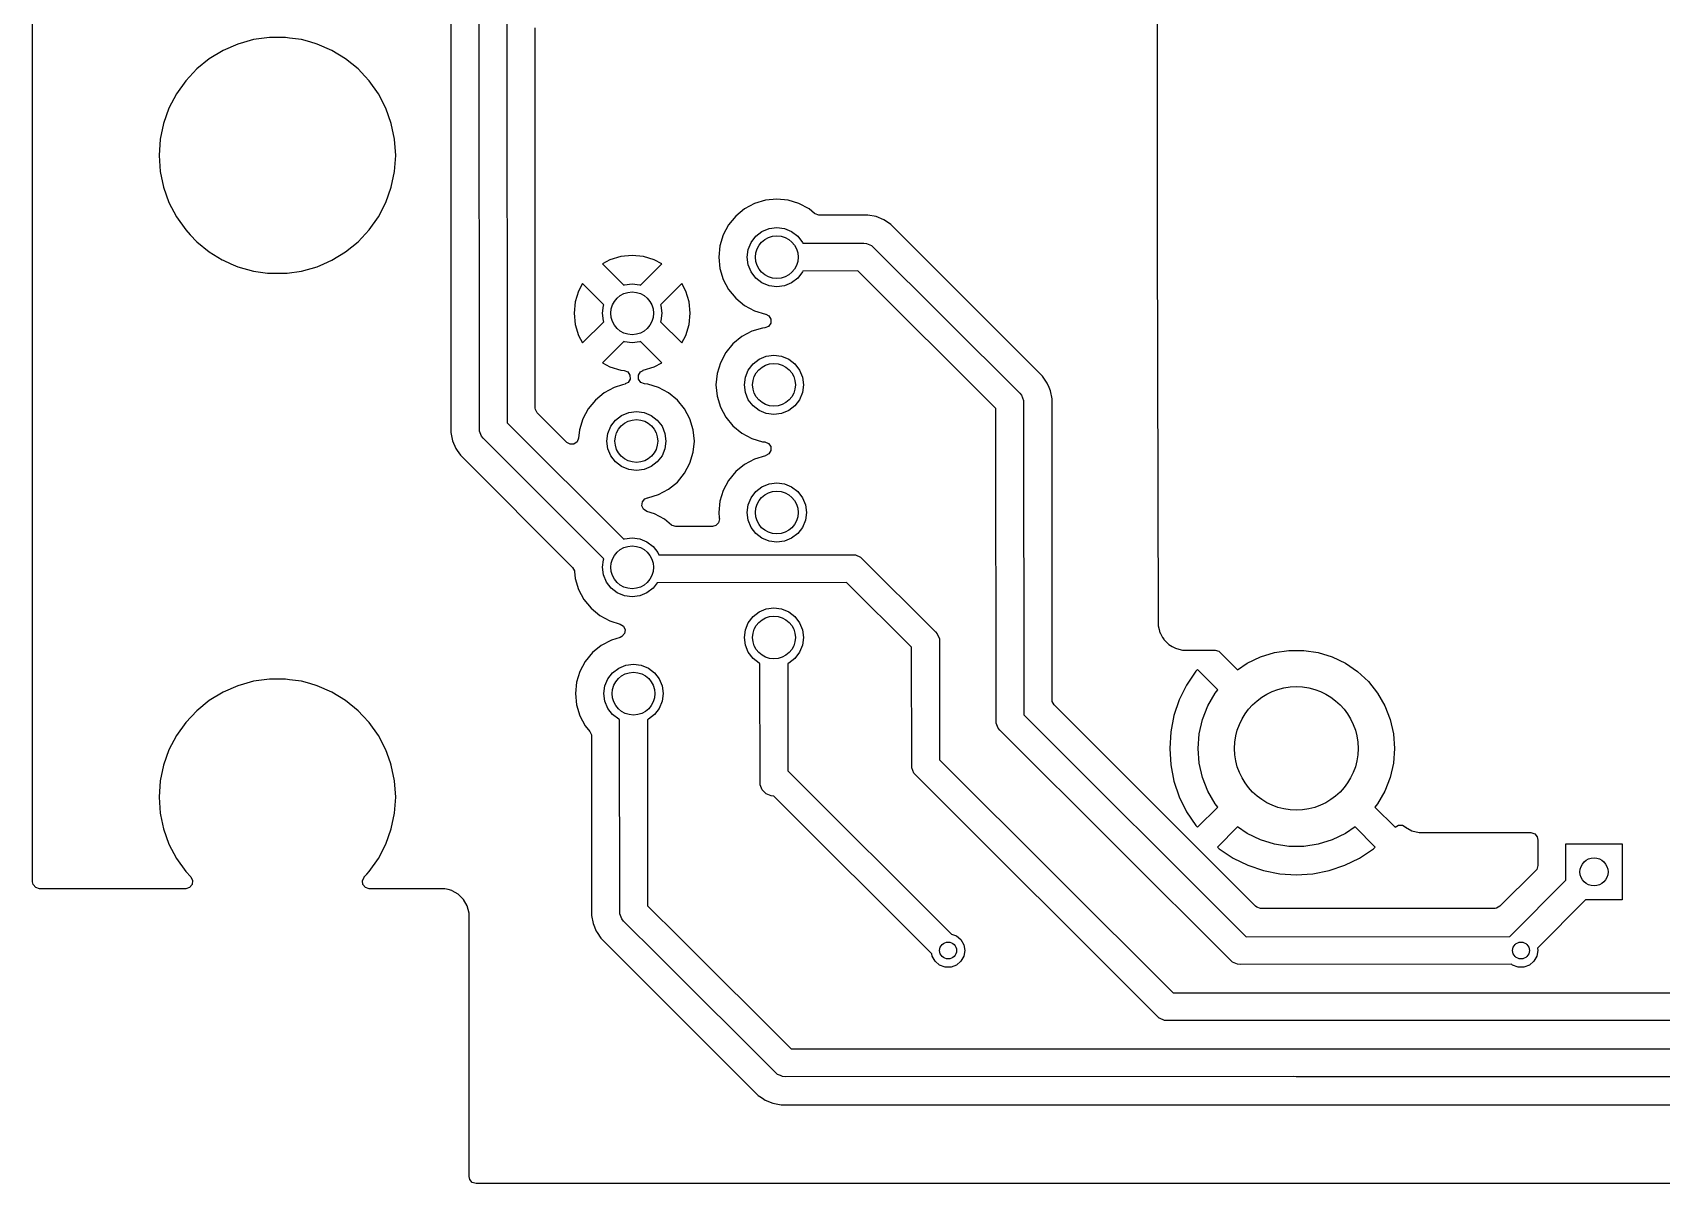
# Model space of a CAD drawing. Extents: x 68 to 141, y -145.2 to -105.
# Drawn here: x 68 to 97, y -145.25 to -124.75 of the extents above; entities that cross this region are included whole.
import ezdxf

# ---------------------------------------------------------------- set-up
doc = ezdxf.new("R2010")
doc.units = 0
doc.layers.add('BLACK', color=7, linetype='CONTINUOUS')

msp = doc.modelspace()

# ---------------------------------------------------------------- linework, layer by layer
at = {"layer": 'BLACK', "linetype": 'CONTINUOUS'}
for p, q in [((68.0005, -126.93703), (68.0005, -107.5)), ((88.021488, -121.001929), (88.021488, -128.211942)), ((75.4495, -124.226082), (75.4495, -131.873918)), ((75.954804, -131.848773), (75.95, -124.3)), ((76.445295, -124.408187), (76.449938, -131.702878)), ((76.9505, -131.43777), (76.9505, -124.66223)), ((71.654935, -124.953188), (71.391382, -125.067664)), ((71.654936, -124.953188), (71.654935, -124.953188)), ((71.654939, -124.953186), (71.654936, -124.953188)), ((71.654942, -124.953186), (71.654939, -124.953186)), ((71.758659, -124.924126), (71.654942, -124.953186)), ((71.931635, -124.87566), (71.758659, -124.924126)), ((71.931642, -124.875659), (71.931635, -124.87566)), ((72.216321, -124.83653), (71.931642, -124.875659)), ((72.216322, -124.83653), (72.216321, -124.83653)), ((72.503678, -124.83653), (72.216322, -124.83653)), ((72.503679, -124.83653), (72.503678, -124.83653)), ((72.576942, -124.8466), (72.503679, -124.83653)), ((72.788358, -124.875659), (72.576942, -124.8466)), ((72.788359, -124.875659), (72.788358, -124.875659)), ((72.788364, -124.87566), (72.788359, -124.875659)), ((72.935578, -124.916907), (72.788364, -124.87566)), ((73.065058, -124.953186), (72.935578, -124.916907)), ((73.065061, -124.953187), (73.065058, -124.953186)), ((73.065063, -124.953188), (73.065061, -124.953187)), ((73.328617, -125.067664), (73.065063, -124.953188)), ((71.145853, -125.216974), (70.92295, -125.398319)), ((71.391382, -125.067664), (71.145853, -125.216974)), ((73.574146, -125.216974), (73.328617, -125.067664)), ((73.574147, -125.216975), (73.574146, -125.216974)), ((73.797053, -125.398322), (73.574147, -125.216975)), ((70.92295, -125.398319), (70.726812, -125.608329)), ((73.914554, -125.524135), (73.797053, -125.398322)), ((73.993187, -125.608329), (73.914554, -125.524135)), ((70.561098, -125.843094), (70.428894, -126.098236)), ((70.726812, -125.608329), (70.561098, -125.843094)), ((74.158901, -125.843094), (73.993187, -125.608329)), ((74.291106, -126.098236), (74.158901, -125.843094)), ((70.428894, -126.098236), (70.332667, -126.368992)), ((74.387334, -126.368998), (74.291105, -126.098236)), ((74.291105, -126.098236), (74.291106, -126.098236)), ((70.332666, -126.368995), (70.274201, -126.650349)), ((70.332667, -126.368992), (70.332666, -126.368995)), ((74.445798, -126.650344), (74.387334, -126.368998)), ((70.274201, -126.650349), (70.254592, -126.93703)), ((74.465408, -126.93703), (74.445798, -126.650344)), ((68.0005, -131.87392), (68.0005, -126.93703)), ((70.254592, -126.93703), (70.274201, -127.22371)), ((74.445798, -127.223716), (74.465408, -126.93703)), ((70.274201, -127.22371), (70.332666, -127.505064)), ((74.387334, -127.505062), (74.445798, -127.223716)), ((70.332666, -127.505064), (70.332667, -127.505067)), ((70.332667, -127.505067), (70.428894, -127.775823)), ((74.291104, -127.775827), (74.387334, -127.505062)), ((70.428894, -127.775823), (70.428893, -127.775823)), ((70.428893, -127.775823), (70.561098, -128.030965)), ((74.158901, -128.030966), (74.291104, -127.775827)), ((80.854741, -127.795774), (80.676181, -127.891216)), ((81.048502, -127.736997), (80.854741, -127.795774)), ((81.25, -127.717152), (81.048502, -127.736997)), ((81.451497, -127.736997), (81.25, -127.717152)), ((81.645258, -127.795774), (81.451497, -127.736997)), ((81.823818, -127.891216), (81.645258, -127.795774)), ((70.561098, -128.030965), (70.726812, -128.26573)), ((73.993189, -128.265728), (74.158901, -128.030966)), ((80.391216, -128.176181), (80.295774, -128.354741)), ((80.391218, -128.176178), (80.391216, -128.176181)), ((80.519665, -128.019665), (80.391218, -128.176178)), ((80.676178, -127.891218), (80.519665, -128.019665)), ((80.676181, -127.891216), (80.676178, -127.891218)), ((81.823821, -127.891218), (81.823818, -127.891216)), ((81.921465, -127.971353), (81.823821, -127.891218)), ((81.933091, -127.979815), (81.921465, -127.971353)), ((82.00013, -127.9995), (81.933091, -127.979815)), ((82.873918, -127.9995), (82.00013, -127.9995)), ((82.87392, -127.9995), (82.873918, -127.9995)), ((83.018907, -128.02834), (82.87392, -127.9995)), ((83.018917, -128.028343), (83.018907, -128.02834)), ((83.155491, -128.084913), (83.018917, -128.028343)), ((83.204729, -128.117813), (83.155491, -128.084913)), ((83.278414, -128.167046), (83.204729, -128.117812)), ((83.204729, -128.117812), (83.204729, -128.117813)), ((83.278421, -128.167052), (83.278414, -128.167046)), ((85.242367, -130.131), (83.278421, -128.167052)), ((70.726812, -128.26573), (70.807107, -128.351704)), ((70.807107, -128.351704), (70.922947, -128.475738)), ((73.797053, -128.475738), (73.993189, -128.265728)), ((80.295774, -128.354741), (80.236997, -128.548502)), ((80.79328, -128.486313), (80.87709, -128.37709)), ((80.87709, -128.37709), (80.986313, -128.29328)), ((80.986313, -128.29328), (81.113505, -128.240595)), ((81.113505, -128.240595), (81.25, -128.222625)), ((81.25, -128.222625), (81.386495, -128.240595)), ((81.386495, -128.240595), (81.513688, -128.29328)), ((81.513688, -128.29328), (81.62291, -128.37709)), ((81.62291, -128.37709), (81.70672, -128.486313)), ((88.021488, -128.211942), (88.021312, -128.214669)), ((88.021312, -128.214669), (88.021488, -128.286616)), ((88.021488, -128.286616), (88.021488, -128.358167)), ((88.021488, -128.358167), (88.021668, -128.360882)), ((88.021668, -128.360882), (88.038506, -135.250415)), ((70.922947, -128.475738), (71.145853, -128.657085)), ((71.145853, -128.657085), (71.374674, -128.796235)), ((73.328625, -128.806391), (73.574147, -128.657085)), ((73.574147, -128.657085), (73.797053, -128.475738)), ((78.473596, -128.73749), (78.279942, -128.796235)), ((78.675, -128.717654), (78.473596, -128.73749)), ((78.876403, -128.73749), (78.675, -128.717654)), ((79.070063, -128.796237), (78.876403, -128.73749)), ((80.236997, -128.548502), (80.217152, -128.75)), ((80.217152, -128.75), (80.236997, -128.951497)), ((80.722625, -128.75), (80.740595, -128.613505)), ((80.740595, -128.886495), (80.722625, -128.75)), ((80.740595, -128.613505), (80.79328, -128.486313)), ((81.70672, -128.486313), (81.713741, -128.503263)), ((81.713741, -128.503263), (82.8, -128.5)), ((82.8, -128.5), (82.848773, -128.504804)), ((82.848773, -128.504804), (82.938893, -128.542133)), ((82.938893, -128.542133), (82.93928, -128.54252)), ((82.93928, -128.54252), (85.576777, -131.173223)), ((71.374674, -128.796235), (71.391382, -128.806395)), ((71.391382, -128.806395), (71.532511, -128.867695)), ((71.532511, -128.867695), (71.654942, -128.920874)), ((71.654942, -128.920874), (71.931642, -128.998401)), ((71.931642, -128.998401), (72.18192, -129.032801)), ((72.18192, -129.032801), (72.216321, -129.03753)), ((72.216321, -129.03753), (72.216322, -129.03753)), ((72.216322, -129.03753), (72.503679, -129.03753)), ((72.503679, -129.03753), (72.53437, -129.033311)), ((72.53437, -129.033311), (72.788358, -128.998401)), ((72.788358, -128.998401), (73.065058, -128.920874)), ((73.065058, -128.920874), (73.187491, -128.867694)), ((73.187491, -128.867694), (73.328617, -128.806395)), ((73.328617, -128.806395), (73.32862, -128.806393)), ((73.32862, -128.806393), (73.328625, -128.806391)), ((78.279942, -128.796235), (78.146248, -128.867695)), ((78.146248, -128.867695), (78.524817, -129.246264)), ((78.825182, -129.246264), (79.20375, -128.867695)), ((79.20375, -128.867694), (79.070063, -128.796237)), ((79.20375, -128.867695), (79.20375, -128.867694)), ((80.236997, -128.951497), (80.295774, -129.145258)), ((80.79328, -129.013688), (80.740595, -128.886495)), ((80.87709, -129.12291), (80.79328, -129.013688)), ((81.70672, -129.013688), (81.62291, -129.12291)), ((81.712965, -128.998608), (81.70672, -129.013688)), ((82.69229, -128.995666), (81.712965, -128.998608)), ((85.150081, -131.447126), (82.69229, -128.995666)), ((77.792695, -129.221248), (77.721235, -129.354942)), ((78.171264, -129.599817), (77.792695, -129.221248)), ((78.524817, -129.246264), (78.538505, -129.240595)), ((78.538505, -129.240595), (78.675, -129.222625)), ((78.675, -129.222625), (78.811495, -129.240595)), ((78.811495, -129.240595), (78.825182, -129.246264)), ((79.557304, -129.221247), (79.178734, -129.599816)), ((79.628762, -129.354936), (79.557304, -129.221247)), ((80.295774, -129.145258), (80.391216, -129.323818)), ((80.391216, -129.323818), (80.391218, -129.323821)), ((80.391218, -129.323821), (80.519665, -129.480334)), ((80.986312, -129.20672), (80.87709, -129.12291)), ((81.113505, -129.259405), (80.986312, -129.20672)), ((81.25, -129.277375), (81.113505, -129.259405)), ((81.386495, -129.259405), (81.25, -129.277375)), ((81.513688, -129.20672), (81.386495, -129.259405)), ((81.62291, -129.12291), (81.513688, -129.20672)), ((77.66249, -129.548596), (77.642654, -129.75)), ((77.721235, -129.354942), (77.66249, -129.548596)), ((78.147625, -129.75), (78.165595, -129.613505)), ((78.165595, -129.613505), (78.171264, -129.599817)), ((79.178734, -129.599816), (79.184405, -129.613505)), ((79.184405, -129.613505), (79.202375, -129.75)), ((79.687509, -129.548596), (79.628762, -129.354936)), ((79.707345, -129.75), (79.687509, -129.548596)), ((80.519665, -129.480334), (80.676178, -129.608781)), ((80.676178, -129.608781), (80.676181, -129.608783)), ((80.676181, -129.608783), (80.854741, -129.704225)), ((77.642654, -129.75), (77.66249, -129.951403)), ((77.792695, -130.27875), (78.171264, -129.900181)), ((78.165595, -129.886495), (78.147625, -129.75)), ((78.171264, -129.900181), (78.165595, -129.886495)), ((79.184405, -129.886495), (79.178735, -129.900182)), ((79.178735, -129.900182), (79.557304, -130.278751)), ((79.202375, -129.75), (79.184405, -129.886495)), ((79.687509, -129.951403), (79.707345, -129.75)), ((80.854741, -129.704225), (80.854743, -129.704225)), ((80.854743, -129.704225), (80.854746, -129.704227)), ((80.854746, -129.704227), (81.048501, -129.763002)), ((81.048501, -129.763002), (81.048514, -129.763003)), ((81.048514, -129.763003), (81.049288, -129.763158)), ((81.049288, -129.763158), (81.049663, -129.763354)), ((81.049663, -129.763354), (81.05433, -129.76477)), ((81.05433, -129.76477), (81.054061, -129.765654)), ((81.054061, -129.765654), (81.111201, -129.795539)), ((81.111201, -129.795539), (81.145779, -129.856253)), ((81.145779, -129.856253), (81.142043, -129.926023)), ((77.66249, -129.951403), (77.721237, -130.145063)), ((77.721237, -130.145063), (77.792694, -130.27875)), ((79.557304, -130.278751), (79.628763, -130.145061)), ((79.628763, -130.145061), (79.687509, -129.951403)), ((80.626178, -130.166218), (80.469665, -130.294665)), ((80.626181, -130.166216), (80.626178, -130.166218)), ((80.804741, -130.070774), (80.626181, -130.166216)), ((80.998502, -130.011997), (80.804741, -130.070774)), ((81.03726, -130.00818), (80.998502, -130.011997)), ((81.101181, -129.982697), (81.03726, -130.00818)), ((81.142043, -129.926023), (81.101181, -129.982697)), ((85.878416, -130.767049), (85.242367, -130.131)), ((77.792694, -130.27875), (77.792695, -130.27875)), ((78.524817, -130.253735), (78.146247, -130.632304)), ((78.538505, -130.259405), (78.524817, -130.253735)), ((78.675, -130.277375), (78.538505, -130.259405)), ((78.811495, -130.259405), (78.675, -130.277375)), ((78.825183, -130.253735), (78.811495, -130.259405)), ((79.203751, -130.632303), (78.825183, -130.253735)), ((80.341216, -130.451181), (80.245774, -130.629741)), ((80.341218, -130.451178), (80.341216, -130.451181)), ((80.469665, -130.294665), (80.341218, -130.451178)), ((81.063505, -130.515595), (81.2, -130.497625)), ((81.2, -130.497625), (81.336495, -130.515595)), ((78.146247, -130.632304), (78.279936, -130.703762)), ((78.279936, -130.703762), (78.473597, -130.762509)), ((78.473597, -130.762509), (78.530665, -130.76813)), ((78.530665, -130.76813), (78.595452, -130.79429)), ((78.821152, -130.792963), (78.871421, -130.767082)), ((78.870571, -130.764279), (79.070061, -130.703763)), ((78.871421, -130.767082), (78.870571, -130.764279)), ((79.070061, -130.703763), (79.203751, -130.632303)), ((80.245774, -130.629741), (80.186997, -130.823502)), ((80.690595, -130.888505), (80.74328, -130.761313)), ((80.74328, -130.761313), (80.82709, -130.65209)), ((80.82709, -130.65209), (80.936313, -130.56828)), ((80.936313, -130.56828), (81.063505, -130.515595)), ((81.336495, -130.515595), (81.463688, -130.56828)), ((81.463688, -130.56828), (81.57291, -130.65209)), ((81.57291, -130.65209), (81.65672, -130.761313)), ((81.65672, -130.761313), (81.709405, -130.888505)), ((85.934868, -130.823501), (85.878416, -130.767049)), ((78.354741, -131.070774), (78.176181, -131.166216)), ((78.505639, -131.025), (78.354741, -131.070774)), ((78.548501, -131.011998), (78.505639, -131.025)), ((78.55433, -131.01023), (78.548501, -131.011997)), ((78.548501, -131.011997), (78.548501, -131.011998)), ((78.603815, -130.981529), (78.553554, -131.007672)), ((78.553554, -131.007672), (78.55433, -131.01023)), ((78.595452, -130.79429), (78.635812, -130.851324)), ((78.638929, -130.921124), (78.603815, -130.981529)), ((78.635812, -130.851324), (78.638929, -130.921124)), ((78.786037, -130.853368), (78.821152, -130.792963)), ((78.789154, -130.923168), (78.786037, -130.853368)), ((78.829512, -130.980203), (78.789154, -130.923168)), ((78.894299, -131.006364), (78.829512, -130.980203)), ((78.951497, -131.011997), (78.894299, -131.006364)), ((79.145258, -131.070774), (78.951497, -131.011997)), ((79.323818, -131.166216), (79.145258, -131.070774)), ((80.186997, -130.823502), (80.167152, -131.025)), ((80.167152, -131.025), (80.186997, -131.226497)), ((80.672625, -131.025), (80.690595, -130.888505)), ((80.690595, -131.161495), (80.672625, -131.025)), ((81.709405, -130.888505), (81.727375, -131.025)), ((81.727375, -131.025), (81.709405, -131.161495)), ((85.982952, -130.871585), (85.934868, -130.823501)), ((86.06508, -130.994498), (85.982952, -130.871585)), ((86.065087, -130.994511), (86.06508, -130.994498)), ((86.096675, -131.070773), (86.065087, -130.994511)), ((86.121658, -131.131087), (86.096675, -131.070773)), ((78.019665, -131.294665), (77.891218, -131.451178)), ((78.176178, -131.166218), (78.019665, -131.294665)), ((78.176181, -131.166216), (78.176178, -131.166218)), ((79.323821, -131.166218), (79.323818, -131.166216)), ((79.480334, -131.294665), (79.323821, -131.166218)), ((79.608781, -131.451178), (79.480334, -131.294665)), ((80.186997, -131.226497), (80.245774, -131.420258)), ((80.74328, -131.288688), (80.690595, -131.161495)), ((80.82709, -131.39791), (80.74328, -131.288688)), ((81.65672, -131.288688), (81.57291, -131.39791)), ((81.709405, -131.161495), (81.65672, -131.288688)), ((85.576777, -131.173223), (85.607862, -131.211102)), ((85.607862, -131.211102), (85.607867, -131.211107)), ((85.607867, -131.211107), (85.645196, -131.301227)), ((85.645196, -131.301227), (85.649918, -136.902976)), ((86.121658, -131.131091), (86.121658, -131.131087)), ((86.121659, -131.131092), (86.121658, -131.131091)), ((86.1505, -131.276079), (86.121659, -131.131092)), ((86.1505, -136.63777), (86.1505, -131.276079)), ((76.953334, -131.464128), (76.9505, -131.43777)), ((76.986819, -131.525451), (76.953334, -131.464128)), ((77.511073, -132.049705), (76.986819, -131.525451)), ((77.795774, -131.629741), (77.736997, -131.823502)), ((77.891216, -131.451181), (77.795774, -131.629741)), ((77.891218, -131.451178), (77.891216, -131.451181)), ((78.29328, -131.761313), (78.37709, -131.65209)), ((78.37709, -131.65209), (78.486313, -131.56828)), ((78.486313, -131.56828), (78.613505, -131.515595)), ((78.613505, -131.515595), (78.75, -131.497625)), ((78.75, -131.497625), (78.886495, -131.515595)), ((78.886495, -131.515595), (79.013688, -131.56828)), ((79.013688, -131.56828), (79.12291, -131.65209)), ((79.12291, -131.65209), (79.20672, -131.761313)), ((79.608783, -131.451181), (79.608781, -131.451178)), ((79.704225, -131.629741), (79.608783, -131.451181)), ((79.704225, -131.629743), (79.704225, -131.629741)), ((79.704227, -131.629746), (79.704225, -131.629743)), ((79.763002, -131.823501), (79.704227, -131.629746)), ((80.245774, -131.420258), (80.341216, -131.598818)), ((80.341216, -131.598818), (80.341218, -131.598821)), ((80.341218, -131.598821), (80.469665, -131.755334)), ((80.936312, -131.48172), (80.82709, -131.39791)), ((81.063505, -131.534405), (80.936312, -131.48172)), ((81.2, -131.552375), (81.063505, -131.534405)), ((81.336495, -131.534405), (81.2, -131.552375)), ((81.463688, -131.48172), (81.336495, -131.534405)), ((81.57291, -131.39791), (81.463688, -131.48172)), ((85.154804, -137.048773), (85.150081, -131.447126)), ((68.0005, -139.8755), (68.0005, -131.87392)), ((75.4495, -131.87392), (75.449499, -131.87392)), ((75.449499, -131.87392), (75.47834, -132.018907)), ((75.4495, -131.873918), (75.4495, -131.87392)), ((75.992133, -131.938893), (75.954804, -131.848773)), ((75.992137, -131.938897), (75.992133, -131.938893)), ((76.023223, -131.976777), (75.992137, -131.938897)), ((76.449938, -131.702878), (78.524191, -133.771523)), ((77.736997, -131.823502), (77.722157, -131.974178)), ((78.222625, -132.025), (78.240595, -131.888505)), ((78.240595, -131.888505), (78.29328, -131.761313)), ((79.20672, -131.761313), (79.259405, -131.888505)), ((79.259405, -131.888505), (79.277375, -132.025)), ((79.782848, -132.025), (79.763002, -131.823501)), ((80.469665, -131.755334), (80.626178, -131.883781)), ((80.626178, -131.883781), (80.626181, -131.883783)), ((80.626181, -131.883783), (80.804741, -131.979225)), ((75.47834, -132.018907), (75.478343, -132.018917)), ((75.478343, -132.018917), (75.534914, -132.155492)), ((75.534914, -132.155492), (75.534915, -132.155494)), ((75.534915, -132.155494), (75.534916, -132.155495)), ((75.534916, -132.155495), (75.54895, -132.176499)), ((75.54895, -132.176499), (75.560585, -132.193911)), ((75.560585, -132.193911), (75.560586, -132.193914)), ((75.560586, -132.193914), (75.617046, -132.278414)), ((78.172966, -134.120708), (76.023223, -131.976777)), ((77.569161, -132.082441), (77.511073, -132.049705)), ((77.638961, -132.079324), (77.569161, -132.082441)), ((77.695996, -132.038966), (77.638961, -132.079324)), ((77.722157, -131.974178), (77.695996, -132.038966)), ((78.240595, -132.161495), (78.222625, -132.025)), ((78.29328, -132.288688), (78.240595, -132.161495)), ((79.259405, -132.161495), (79.20672, -132.288688)), ((79.277375, -132.025), (79.259405, -132.161495)), ((79.704227, -132.420254), (79.763002, -132.226499)), ((79.763002, -132.226499), (79.782848, -132.025)), ((80.804741, -131.979225), (80.804743, -131.979225)), ((80.804743, -131.979225), (80.804746, -131.979227)), ((80.804746, -131.979227), (80.998501, -132.038002)), ((80.998501, -132.038002), (81.037257, -132.041819)), ((81.037257, -132.041819), (81.102045, -132.067979)), ((81.102045, -132.067979), (81.142404, -132.125013)), ((81.145521, -132.194813), (81.110407, -132.255218)), ((81.142404, -132.125013), (81.145521, -132.194813)), ((75.617046, -132.278414), (75.617052, -132.278421)), ((75.617052, -132.278421), (77.613893, -134.275261)), ((78.37709, -132.39791), (78.29328, -132.288688)), ((78.486312, -132.48172), (78.37709, -132.39791)), ((78.613505, -132.534405), (78.486312, -132.48172)), ((79.013688, -132.48172), (78.886495, -132.534405)), ((79.12291, -132.39791), (79.013688, -132.48172)), ((79.20672, -132.288688), (79.12291, -132.39791)), ((79.608782, -132.59882), (79.704227, -132.420254)), ((80.676178, -132.441218), (80.519665, -132.569665)), ((80.676181, -132.441216), (80.676178, -132.441218)), ((80.854741, -132.345774), (80.676181, -132.441216)), ((81.048512, -132.286994), (80.854741, -132.345774)), ((81.049305, -132.286837), (81.048512, -132.286994)), ((81.049691, -132.286637), (81.049305, -132.286837)), ((81.05433, -132.28523), (81.049691, -132.286637)), ((81.110407, -132.255218), (81.054069, -132.284371)), ((81.054069, -132.284371), (81.05433, -132.28523)), ((78.75, -132.552375), (78.613505, -132.534405)), ((78.886495, -132.534405), (78.75, -132.552375)), ((79.32382, -132.883782), (79.480334, -132.755334)), ((79.480334, -132.755334), (79.608782, -132.59882)), ((80.391216, -132.726181), (80.295774, -132.904741)), ((80.391218, -132.726178), (80.391216, -132.726181)), ((80.519665, -132.569665), (80.391218, -132.726178)), ((80.986313, -132.84328), (81.113505, -132.790595)), ((81.113505, -132.790595), (81.25, -132.772625)), ((81.25, -132.772625), (81.386495, -132.790595)), ((81.386495, -132.790595), (81.513688, -132.84328)), ((78.85761, -133.108246), (78.903835, -133.055853)), ((78.903835, -133.055853), (78.945751, -133.039145)), ((78.945751, -133.039145), (78.951489, -133.038002)), ((78.951489, -133.038002), (78.951499, -133.038002)), ((78.951499, -133.038002), (79.145254, -132.979227)), ((79.145254, -132.979227), (79.32382, -132.883782)), ((80.236997, -133.098502), (80.217568, -133.295773)), ((80.295774, -132.904741), (80.236997, -133.098502)), ((80.740595, -133.163505), (80.79328, -133.036313)), ((80.79328, -133.036313), (80.87709, -132.92709)), ((80.87709, -132.92709), (80.986313, -132.84328)), ((81.513688, -132.84328), (81.62291, -132.92709)), ((81.62291, -132.92709), (81.70672, -133.036313)), ((81.70672, -133.036313), (81.759405, -133.163505)), ((78.847049, -133.177313), (78.85761, -133.108246)), ((78.875506, -133.241126), (78.847049, -133.177313)), ((78.933944, -133.279423), (78.875506, -133.241126)), ((79.070255, -133.320773), (78.933944, -133.279423)), ((79.248818, -133.416216), (79.070255, -133.320773)), ((80.217568, -133.295773), (80.217152, -133.3)), ((80.217152, -133.3), (80.226136, -133.391218)), ((80.226136, -133.391218), (80.228316, -133.413346)), ((80.722625, -133.3), (80.740595, -133.163505)), ((80.740595, -133.436495), (80.722625, -133.3)), ((81.759405, -133.163505), (81.777375, -133.3)), ((81.777375, -133.3), (81.759405, -133.436495)), ((79.248821, -133.416218), (79.248818, -133.416216)), ((79.376927, -133.521353), (79.248821, -133.416218)), ((79.388553, -133.529815), (79.376927, -133.521353)), ((79.455592, -133.5495), (79.388553, -133.529815)), ((80.104913, -133.5495), (79.455592, -133.5495)), ((80.167233, -133.532702), (80.104913, -133.5495)), ((80.215297, -133.481992), (80.167233, -133.532702)), ((80.228316, -133.413346), (80.215297, -133.481992)), ((80.79328, -133.563688), (80.740595, -133.436495)), ((80.87709, -133.67291), (80.79328, -133.563688)), ((80.986312, -133.75672), (80.87709, -133.67291)), ((81.62291, -133.67291), (81.513688, -133.75672)), ((81.70672, -133.563688), (81.62291, -133.67291)), ((81.759405, -133.436495), (81.70672, -133.563688)), ((78.524191, -133.771523), (78.538505, -133.765595)), ((78.538505, -133.765595), (78.675, -133.747625)), ((78.675, -133.747625), (78.811495, -133.765595)), ((78.811495, -133.765595), (78.938688, -133.81828)), ((78.938688, -133.81828), (79.04791, -133.90209)), ((79.04791, -133.90209), (79.13172, -134.011313)), ((81.113505, -133.809405), (80.986312, -133.75672)), ((81.25, -133.827375), (81.113505, -133.809405)), ((81.386495, -133.809405), (81.25, -133.827375)), ((81.513688, -133.75672), (81.386495, -133.809405)), ((78.147625, -134.275), (78.165595, -134.138505)), ((78.165595, -134.138505), (78.172966, -134.120708)), ((79.13172, -134.011313), (79.149483, -134.054197)), ((79.149483, -134.054197), (82.6, -134.05)), ((82.6, -134.05), (82.648773, -134.054804)), ((82.648773, -134.054804), (82.738893, -134.092133)), ((82.738893, -134.092133), (82.739088, -134.092328)), ((82.739088, -134.092328), (84.076777, -135.423224)), ((77.613893, -134.275261), (77.647378, -134.336584)), ((77.647378, -134.336584), (77.649615, -134.350787)), ((77.649615, -134.350787), (77.661997, -134.476497)), ((77.661997, -134.476497), (77.720774, -134.670258)), ((78.165595, -134.411495), (78.147625, -134.275)), ((78.21828, -134.538688), (78.165595, -134.411495)), ((78.30209, -134.64791), (78.21828, -134.538688)), ((79.123435, -134.549484), (79.04791, -134.64791)), ((82.492182, -134.545386), (79.123435, -134.549484)), ((83.650208, -135.697531), (82.492182, -134.545386)), ((77.720774, -134.670258), (77.816216, -134.848818)), ((78.411312, -134.73172), (78.30209, -134.64791)), ((78.538505, -134.784405), (78.411312, -134.73172)), ((78.675, -134.802375), (78.538505, -134.784405)), ((78.811495, -134.784405), (78.675, -134.802375)), ((78.938688, -134.73172), (78.811495, -134.784405)), ((79.04791, -134.64791), (78.938688, -134.73172)), ((77.816216, -134.848818), (77.816218, -134.848821)), ((77.816218, -134.848821), (77.944665, -135.005334)), ((77.944665, -135.005334), (78.101178, -135.133781)), ((78.101178, -135.133781), (78.101181, -135.133783)), ((78.101181, -135.133783), (78.279741, -135.229225)), ((80.82709, -135.15209), (80.936313, -135.06828)), ((80.936313, -135.06828), (81.063505, -135.015595)), ((81.063505, -135.015595), (81.2, -134.997625)), ((81.2, -134.997625), (81.336495, -135.015595)), ((81.336495, -135.015595), (81.463688, -135.06828)), ((81.463688, -135.06828), (81.57291, -135.15209)), ((78.279741, -135.229225), (78.279743, -135.229225)), ((78.279743, -135.229225), (78.279746, -135.229227)), ((78.279746, -135.229227), (78.464038, -135.285131)), ((78.464038, -135.285131), (78.522475, -135.323428)), ((78.522475, -135.323428), (78.550931, -135.38724)), ((78.550931, -135.38724), (78.540371, -135.456307)), ((80.672625, -135.525), (80.690595, -135.388505)), ((80.690595, -135.388505), (80.74328, -135.261313)), ((80.74328, -135.261313), (80.82709, -135.15209)), ((81.57291, -135.15209), (81.65672, -135.261313)), ((81.65672, -135.261313), (81.709405, -135.388505)), ((81.709405, -135.388505), (81.727375, -135.525)), ((84.076777, -135.423224), (84.107868, -135.461108)), ((88.038506, -135.250415), (88.038506, -135.315908)), ((88.038506, -135.315908), (88.038544, -135.316191)), ((88.038544, -135.316191), (88.038592, -135.316552)), ((88.038592, -135.316552), (88.038663, -135.317095)), ((88.038663, -135.317095), (88.055638, -135.379832)), ((88.055638, -135.379832), (88.055717, -135.380125)), ((88.055717, -135.380125), (88.072617, -135.443199)), ((78.126178, -135.666218), (77.969665, -135.794665)), ((78.126181, -135.666216), (78.126178, -135.666218)), ((78.304744, -135.570773), (78.126181, -135.666216)), ((78.464037, -135.522451), (78.304744, -135.570773)), ((78.494147, -135.508701), (78.464037, -135.522451)), ((78.540371, -135.456307), (78.494147, -135.508701)), ((80.690595, -135.661495), (80.672625, -135.525)), ((80.74328, -135.788688), (80.690595, -135.661495)), ((81.709405, -135.661495), (81.65672, -135.788688)), ((81.727375, -135.525), (81.709405, -135.661495)), ((83.654804, -137.848773), (83.650208, -135.697531)), ((84.107868, -135.461108), (84.145197, -135.551228)), ((84.145197, -135.551228), (84.145197, -135.551695)), ((84.145197, -135.551695), (84.149792, -137.702859)), ((88.072617, -135.443199), (88.072787, -135.443606)), ((88.072787, -135.443606), (88.072897, -135.443872)), ((88.072897, -135.443872), (88.073079, -135.444313)), ((88.073079, -135.444313), (88.105928, -135.500888)), ((88.105928, -135.500888), (88.106004, -135.501019)), ((88.106004, -135.501019), (88.118378, -135.522451)), ((88.118378, -135.522451), (88.138515, -135.557329)), ((88.138515, -135.557329), (88.138908, -135.557839)), ((88.138908, -135.557839), (88.139093, -135.558079)), ((88.139093, -135.558079), (88.139251, -135.558285)), ((88.139251, -135.558285), (88.185556, -135.604364)), ((88.185556, -135.604364), (88.231698, -135.650506)), ((88.231698, -135.650506), (88.232024, -135.650755)), ((88.232024, -135.650755), (88.232255, -135.650932)), ((88.232255, -135.650932), (88.232657, -135.65124)), ((88.232657, -135.65124), (88.232668, -135.651246)), ((88.232668, -135.651246), (88.232672, -135.65125)), ((88.232672, -135.65125), (88.289095, -135.683642)), ((88.289095, -135.683642), (88.289311, -135.683868)), ((88.289311, -135.683868), (88.289356, -135.683792)), ((88.289356, -135.683792), (88.345834, -135.7164)), ((88.345834, -135.7164), (88.3464, -135.716633)), ((88.3464, -135.716633), (88.346597, -135.716714)), ((88.346597, -135.716714), (88.346951, -135.71686)), ((88.346951, -135.71686), (88.346958, -135.716861)), ((88.346958, -135.716861), (88.34696, -135.716863)), ((88.34696, -135.716863), (88.410236, -135.733652)), ((77.841216, -135.951181), (77.745774, -136.129741)), ((77.841218, -135.951178), (77.841216, -135.951181)), ((77.969665, -135.794665), (77.841218, -135.951178)), ((78.563505, -136.015595), (78.7, -135.997625)), ((78.7, -135.997625), (78.836495, -136.015595)), ((80.82709, -135.89791), (80.74328, -135.788688)), ((80.936312, -135.98172), (80.82709, -135.89791)), ((80.950847, -135.98774), (80.936312, -135.98172)), ((80.954804, -138.148772), (80.950847, -135.98774)), ((81.463688, -135.98172), (81.446134, -135.98899)), ((81.446134, -135.98899), (81.449639, -137.902856)), ((81.57291, -135.89791), (81.463688, -135.98172)), ((81.65672, -135.788688), (81.57291, -135.89791)), ((88.410236, -135.733652), (88.473114, -135.7505)), ((88.473114, -135.7505), (88.473117, -135.7505)), ((88.473117, -135.7505), (88.473128, -135.750503)), ((88.473128, -135.750503), (88.473739, -135.750582)), ((88.473739, -135.750582), (88.474069, -135.750625)), ((88.474069, -135.750625), (88.474328, -135.750659)), ((88.474328, -135.750659), (88.474333, -135.750658)), ((88.474333, -135.750658), (88.474337, -135.75066)), ((88.474337, -135.75066), (88.539664, -135.7505)), ((88.539664, -135.7505), (88.539821, -135.7505)), ((88.539821, -135.7505), (89.052692, -135.7505)), ((89.052692, -135.7505), (89.119731, -135.770185)), ((89.119731, -135.770185), (89.140373, -135.786819)), ((89.140373, -135.786819), (89.454353, -136.1008)), ((89.454353, -136.1008), (89.625, -135.984456)), ((89.625, -135.984456), (89.860653, -135.870971)), ((89.860653, -135.870971), (90.110588, -135.793876)), ((90.110588, -135.793876), (90.369222, -135.754893)), ((90.369222, -135.754893), (90.630778, -135.754893)), ((90.630778, -135.754893), (90.889412, -135.793876)), ((90.889412, -135.793876), (91.139347, -135.870971)), ((91.139347, -135.870971), (91.375, -135.984456)), ((91.375, -135.984456), (91.591107, -136.131795)), ((72.216321, -136.26653), (71.931642, -136.305659)), ((72.216322, -136.26653), (72.216321, -136.26653)), ((72.503678, -136.26653), (72.216322, -136.26653)), ((72.503679, -136.26653), (72.503678, -136.26653)), ((72.576942, -136.2766), (72.503679, -136.26653)), ((72.788358, -136.305659), (72.576942, -136.2766)), ((77.745774, -136.129741), (77.686997, -136.323502)), ((78.190595, -136.388505), (78.24328, -136.261313)), ((78.24328, -136.261313), (78.32709, -136.15209)), ((78.32709, -136.15209), (78.436313, -136.06828)), ((78.436313, -136.06828), (78.563505, -136.015595)), ((78.836495, -136.015595), (78.963688, -136.06828)), ((78.963688, -136.06828), (79.07291, -136.15209)), ((79.07291, -136.15209), (79.15672, -136.261313)), ((79.15672, -136.261313), (79.209405, -136.388505)), ((88.711126, -136.127346), (88.547265, -136.37258)), ((88.711131, -136.127339), (88.711126, -136.127346)), ((88.740403, -136.093959), (88.711131, -136.127339)), ((88.740405, -136.093959), (88.740403, -136.093959)), ((89.101356, -136.454909), (88.740405, -136.093959)), ((91.591107, -136.131795), (91.782841, -136.309698)), ((71.391382, -136.497664), (71.145853, -136.646974)), ((71.654935, -136.383188), (71.391382, -136.497664)), ((71.654936, -136.383188), (71.654935, -136.383188)), ((71.654939, -136.383186), (71.654936, -136.383188)), ((71.654942, -136.383186), (71.654939, -136.383186)), ((71.758659, -136.354126), (71.654942, -136.383186)), ((71.931635, -136.30566), (71.758659, -136.354126)), ((71.931642, -136.305659), (71.931635, -136.30566)), ((72.788359, -136.305659), (72.788358, -136.305659)), ((72.788364, -136.30566), (72.788359, -136.305659)), ((72.935578, -136.346907), (72.788364, -136.30566)), ((73.065058, -136.383186), (72.935578, -136.346907)), ((73.065061, -136.383187), (73.065058, -136.383186)), ((73.065063, -136.383188), (73.065061, -136.383187)), ((73.328617, -136.497664), (73.065063, -136.383188)), ((73.574146, -136.646974), (73.328617, -136.497664)), ((77.686997, -136.323502), (77.667152, -136.525)), ((77.667152, -136.525), (77.686997, -136.726497)), ((78.172625, -136.525), (78.190595, -136.388505)), ((78.190595, -136.661495), (78.172625, -136.525)), ((79.209405, -136.388505), (79.227375, -136.525)), ((79.227375, -136.525), (79.209405, -136.661495)), ((88.547258, -136.372593), (88.416812, -136.637111)), ((88.547265, -136.37258), (88.547258, -136.372593)), ((88.923304, -136.740703), (89.054082, -136.51419)), ((89.054082, -136.51419), (89.101356, -136.454909)), ((91.782841, -136.309698), (91.945918, -136.51419)), ((91.945918, -136.51419), (92.076696, -136.740703)), ((70.92295, -136.828319), (70.726812, -137.038329)), ((71.145853, -136.646974), (70.92295, -136.828319)), ((73.574147, -136.646975), (73.574146, -136.646974)), ((73.797053, -136.828322), (73.574147, -136.646975)), ((73.882915, -136.920258), (73.797053, -136.828322)), ((77.686997, -136.726497), (77.745774, -136.920258)), ((78.24328, -136.788688), (78.190595, -136.661495)), ((78.32709, -136.89791), (78.24328, -136.788688)), ((79.15672, -136.788688), (79.07291, -136.89791)), ((79.209405, -136.661495), (79.15672, -136.788688)), ((86.153334, -136.664128), (86.1505, -136.63777)), ((86.186819, -136.725451), (86.153334, -136.664128)), ((89.774548, -140.313181), (86.186819, -136.725451)), ((88.416812, -136.637111), (88.322005, -136.9164)), ((88.827748, -136.984178), (88.923304, -136.740703)), ((92.076696, -136.740703), (92.172252, -136.984178)), ((70.726812, -137.038329), (70.561098, -137.273094)), ((73.993187, -137.038329), (73.882915, -136.920258)), ((74.158901, -137.273094), (73.993187, -137.038329)), ((77.745774, -136.920258), (77.841214, -137.098814)), ((77.841214, -137.098814), (77.841218, -137.098821)), ((77.841218, -137.098821), (77.921353, -137.196464)), ((78.436312, -136.98172), (78.32709, -136.89791)), ((78.450566, -136.987624), (78.436312, -136.98172)), ((78.454804, -140.448773), (78.450566, -136.987624)), ((78.963688, -136.98172), (78.945823, -136.989119)), ((78.945823, -136.989119), (78.94988, -140.302024)), ((79.07291, -136.89791), (78.963688, -136.98172)), ((85.192133, -137.138893), (85.154804, -137.048773)), ((85.192137, -137.138897), (85.192133, -137.138893)), ((85.223223, -137.176777), (85.192137, -137.138897)), ((85.649918, -136.902976), (89.608094, -140.854654)), ((88.322001, -136.916415), (88.264464, -137.205675)), ((88.322005, -136.9164), (88.322001, -136.916415)), ((88.769546, -137.239176), (88.827748, -136.984178)), ((92.172252, -136.984178), (92.230454, -137.239176)), ((70.561098, -137.273094), (70.428894, -137.528236)), ((74.291106, -137.528236), (74.158901, -137.273094)), ((77.921353, -137.196464), (77.948666, -137.260773)), ((77.948666, -137.260773), (77.9495, -137.275129)), ((77.9495, -137.275129), (77.9495, -140.473918)), ((89.361108, -141.307868), (85.223223, -137.176777)), ((88.264462, -137.205687), (88.245172, -137.5)), ((88.264464, -137.205675), (88.264462, -137.205687)), ((88.75, -137.5), (88.769546, -137.239176)), ((92.230454, -137.239176), (92.25, -137.5)), ((70.428894, -137.528236), (70.332667, -137.798992)), ((74.372615, -137.757584), (74.291105, -137.528236)), ((74.291105, -137.528236), (74.291106, -137.528236)), ((84.149792, -137.702859), (88.308226, -141.85478)), ((88.245172, -137.5), (88.264462, -137.794312)), ((88.769546, -137.760824), (88.75, -137.5)), ((92.25, -137.5), (92.230454, -137.760824)), ((70.332666, -137.798995), (70.274201, -138.080349)), ((70.332667, -137.798992), (70.332666, -137.798995)), ((74.387334, -137.798998), (74.372615, -137.757584)), ((74.445798, -138.080344), (74.387334, -137.798998)), ((81.449639, -137.902856), (84.361147, -140.807853)), ((83.692133, -137.938893), (83.654804, -137.848773)), ((83.692137, -137.938897), (83.692133, -137.938893)), ((83.723223, -137.976777), (83.692137, -137.938897)), ((88.060469, -142.307229), (83.723223, -137.976777)), ((88.264462, -137.794312), (88.264464, -137.794324)), ((88.264464, -137.794324), (88.322001, -138.083584)), ((88.827748, -138.015822), (88.769546, -137.760824)), ((88.923304, -138.259297), (88.827748, -138.015822)), ((92.172252, -138.015822), (92.076696, -138.259297)), ((92.230454, -137.760824), (92.172252, -138.015822)), ((70.274201, -138.080349), (70.254592, -138.36703)), ((74.465408, -138.36703), (74.445798, -138.080344)), ((80.954804, -138.148773), (80.954804, -138.148772)), ((80.992133, -138.238893), (80.954804, -138.148773)), ((81.061107, -138.307867), (80.992133, -138.238893)), ((81.151227, -138.345196), (81.061107, -138.307867)), ((88.322001, -138.083584), (88.322005, -138.083599)), ((88.322005, -138.083599), (88.416812, -138.362888)), ((89.054082, -138.48581), (88.923304, -138.259297)), ((92.076696, -138.259297), (91.945918, -138.48581)), ((70.254592, -138.36703), (70.274201, -138.65371)), ((74.445798, -138.653716), (74.465408, -138.36703)), ((81.196238, -138.349629), (81.151227, -138.345196)), ((84.010082, -141.15718), (81.196238, -138.349629)), ((88.416812, -138.362888), (88.547258, -138.627406)), ((88.740405, -138.90604), (89.101355, -138.545089)), ((89.101355, -138.545089), (89.054082, -138.48581)), ((91.945918, -138.48581), (91.898643, -138.54509)), ((91.898643, -138.54509), (92.259593, -138.906039)), ((70.274201, -138.65371), (70.274201, -138.653714)), ((70.274201, -138.653714), (70.274202, -138.653716)), ((70.274202, -138.653716), (70.280277, -138.682951)), ((70.280277, -138.682951), (70.332666, -138.935064)), ((74.387334, -138.935062), (74.445798, -138.653716)), ((88.547258, -138.627406), (88.547265, -138.627419)), ((88.547265, -138.627419), (88.711123, -138.872649)), ((88.711123, -138.872649), (88.740405, -138.90604)), ((89.454352, -138.899198), (89.093958, -139.259593)), ((89.625, -139.015544), (89.454352, -138.899198)), ((91.545646, -138.899199), (91.375, -139.015544)), ((91.906039, -139.259593), (91.545646, -138.899199)), ((92.259593, -138.906039), (92.260434, -138.905081)), ((92.260434, -138.905081), (92.319435, -138.867656)), ((92.319435, -138.867656), (92.389304, -138.868071)), ((92.389304, -138.868071), (92.435947, -138.895934)), ((92.435947, -138.895934), (92.43624, -138.895553)), ((92.43624, -138.895553), (92.439511, -138.898063)), ((92.439511, -138.898063), (92.441344, -138.899158)), ((92.441344, -138.899158), (92.442686, -138.9005)), ((92.442686, -138.9005), (92.556814, -138.966392)), ((70.332666, -138.935064), (70.332667, -138.935067)), ((70.332667, -138.935067), (70.428894, -139.205823)), ((74.291104, -139.205827), (74.387334, -138.935062)), ((89.860653, -139.129029), (89.625, -139.015544)), ((90.110588, -139.206124), (89.860653, -139.129029)), ((91.139347, -139.129029), (90.889412, -139.206124)), ((91.375, -139.015544), (91.139347, -139.129029)), ((92.556814, -138.966392), (92.684108, -139.0005)), ((92.684108, -139.0005), (94.677756, -139.0005)), ((94.677756, -139.0005), (94.744795, -139.020185)), ((94.744795, -139.020185), (94.79055, -139.072989)), ((94.79055, -139.072989), (94.801045, -139.137752)), ((94.801045, -139.137752), (94.7995, -139.152127)), ((94.7995, -139.152127), (94.7995, -139.152134)), ((94.7995, -139.152134), (94.7995, -139.58777)), ((70.428894, -139.205823), (70.428893, -139.205823)), ((70.428893, -139.205823), (70.561098, -139.460965)), ((70.561098, -139.460965), (70.726812, -139.69573)), ((73.993189, -139.695728), (74.158901, -139.460966)), ((74.158901, -139.460966), (74.291104, -139.205827)), ((89.093958, -139.259593), (89.12735, -139.288876)), ((89.12735, -139.288876), (89.37258, -139.452734)), ((89.37258, -139.452734), (89.372593, -139.452741)), ((89.372593, -139.452741), (89.637111, -139.583187)), ((90.369222, -139.245107), (90.110588, -139.206124)), ((90.630778, -139.245107), (90.369222, -139.245107)), ((90.889412, -139.206124), (90.630778, -139.245107)), ((91.362888, -139.583187), (91.627406, -139.452741)), ((91.627406, -139.452741), (91.627419, -139.452734)), ((91.627419, -139.452734), (91.872648, -139.288877)), ((91.872648, -139.288877), (91.906039, -139.259593)), ((95.3, -139.848096), (95.3, -139.2)), ((95.3, -139.2), (96.3, -139.2)), ((96.3, -139.2), (96.3, -140.2)), ((70.726812, -139.69573), (70.815661, -139.790863)), ((73.904339, -139.790863), (73.952653, -139.739131)), ((73.952653, -139.739131), (73.993189, -139.695728)), ((89.637111, -139.583187), (89.9164, -139.677994)), ((89.9164, -139.677994), (89.916415, -139.677998)), ((89.916415, -139.677998), (90.205675, -139.735535)), ((90.205675, -139.735535), (90.205687, -139.735537)), ((90.205687, -139.735537), (90.5, -139.754827)), ((90.5, -139.754827), (90.794312, -139.735537)), ((90.794312, -139.735537), (90.794324, -139.735535)), ((90.794324, -139.735535), (91.083584, -139.677998)), ((91.083584, -139.677998), (91.083599, -139.677994)), ((91.083599, -139.677994), (91.362888, -139.583187)), ((94.763181, -139.675451), (94.125451, -140.313181)), ((94.779815, -139.654809), (94.763181, -139.675451)), ((94.7995, -139.58777), (94.779815, -139.654809)), ((68.011706, -139.927011), (68.0005, -139.8755)), ((68.057461, -139.979815), (68.011706, -139.927011)), ((68.1245, -139.9995), (68.057461, -139.979815)), ((70.725038, -139.9995), (68.1245, -139.9995)), ((70.729657, -139.999414), (70.725038, -139.9995)), ((70.795916, -139.977246), (70.729657, -139.999414)), ((70.839673, -139.922774), (70.795916, -139.977246)), ((70.815661, -139.790863), (70.847033, -139.853294)), ((70.847033, -139.853294), (70.839673, -139.922774)), ((73.872224, -139.857853), (73.901249, -139.794297)), ((73.882168, -139.927011), (73.872224, -139.857853)), ((73.927923, -139.979815), (73.882168, -139.927011)), ((73.901249, -139.794297), (73.904339, -139.790863)), ((73.994962, -139.9995), (73.927923, -139.979815)), ((75.337879, -139.9995), (73.994962, -139.9995)), ((75.33788, -139.9995), (75.337879, -139.9995)), ((75.401527, -140.016554), (75.33788, -139.9995)), ((75.465175, -140.033608), (75.401527, -140.016554)), ((75.473012, -140.038133), (75.465175, -140.033608)), ((75.579302, -140.0995), (75.473012, -140.038133)), ((94.302998, -140.850187), (95.3, -139.848096)), ((75.672488, -140.192686), (75.579302, -140.0995)), ((75.73838, -140.306814), (75.672488, -140.192686)), ((75.772488, -140.434108), (75.73838, -140.306814)), ((78.94988, -140.302024), (79.526777, -140.873223)), ((89.79519, -140.329815), (89.774548, -140.313181)), ((89.862229, -140.3495), (89.79519, -140.329815)), ((94.03777, -140.3495), (89.862229, -140.3495)), ((94.064128, -140.346666), (94.03777, -140.3495)), ((94.125451, -140.313181), (94.064128, -140.346666)), ((95.648594, -140.2), (94.792949, -141.060011)), ((96.3, -140.2), (95.648594, -140.2)), ((75.772488, -140.43411), (75.772488, -140.434108)), ((75.772488, -145.1255), (75.772488, -140.43411)), ((77.9495, -140.47392), (77.949499, -140.47392)), ((77.949499, -140.47392), (77.97834, -140.618907)), ((77.9495, -140.473918), (77.9495, -140.47392)), ((77.97834, -140.618907), (77.978343, -140.618917)), ((77.978343, -140.618917), (78.034912, -140.755488)), ((78.492133, -140.538893), (78.454804, -140.448773)), ((78.492137, -140.538897), (78.492133, -140.538893)), ((78.523223, -140.576777), (78.492137, -140.538897)), ((79.145119, -141.192531), (78.523223, -140.576777)), ((78.034912, -140.755488), (78.034916, -140.755495)), ((78.034916, -140.755495), (78.052014, -140.781084)), ((78.052014, -140.781084), (78.052015, -140.781087)), ((78.052015, -140.781087), (78.117046, -140.878414)), ((78.117046, -140.878414), (78.117052, -140.878421)), ((78.117052, -140.878421), (78.767048, -141.528416)), ((79.526777, -140.873223), (79.55686, -140.90988)), ((79.55686, -140.90988), (81.508051, -142.854721)), ((84.361147, -140.807853), (84.45, -140.840192)), ((84.45, -140.840192), (84.529813, -140.907164)), ((84.529813, -140.907164), (84.581908, -140.997394)), ((89.608094, -140.854654), (94.302998, -140.850187)), ((79.173223, -141.226777), (79.145119, -141.192531)), ((81.261108, -143.307868), (79.173223, -141.226777)), ((84.018092, -141.202606), (84.010082, -141.15718)), ((84.070187, -141.292836), (84.018092, -141.202606)), ((84.581908, -141.202606), (84.529813, -141.292836)), ((84.581908, -140.997394), (84.6, -141.1)), ((84.6, -141.1), (84.581908, -141.202606)), ((94.781908, -141.202606), (94.729813, -141.292836)), ((94.8, -141.1), (94.781908, -141.202606)), ((94.792949, -141.060011), (94.8, -141.1)), ((84.15, -141.359808), (84.070187, -141.292836)), ((84.247906, -141.395442), (84.15, -141.359808)), ((84.352094, -141.395442), (84.247906, -141.395442)), ((84.45, -141.359808), (84.352094, -141.395442)), ((84.529813, -141.292836), (84.45, -141.359808)), ((89.451228, -141.345197), (89.361108, -141.307868)), ((89.451237, -141.345197), (89.451228, -141.345197)), ((89.5, -141.35), (89.451237, -141.345197)), ((94.332831, -141.345401), (89.5, -141.35)), ((94.35, -141.359808), (94.332831, -141.345401)), ((94.447906, -141.395442), (94.35, -141.359808)), ((94.552094, -141.395442), (94.447906, -141.395442)), ((94.65, -141.359808), (94.552094, -141.395442)), ((94.729813, -141.292836), (94.65, -141.359808)), ((78.767048, -141.528416), (80.921586, -143.682954)), ((88.308226, -141.85478), (120.492891, -141.850014)), ((88.061107, -142.307867), (88.060469, -142.307229)), ((88.151227, -142.345196), (88.061107, -142.307867)), ((88.2, -142.35), (88.151227, -142.345196)), ((120.638723, -142.345196), (88.2, -142.35)), ((81.508051, -142.854721), (90.5, -142.85)), ((90.5, -142.85), (90.548617, -142.854788)), ((90.548617, -142.854788), (120.902992, -142.850015)), ((81.313899, -143.329734), (81.261108, -143.307868)), ((81.351227, -143.345196), (81.313899, -143.329734)), ((81.4, -143.35), (81.351227, -143.345196)), ((90.451744, -143.345246), (81.4, -143.35)), ((90.5, -143.35), (90.451744, -143.345246)), ((121.048773, -143.345196), (90.5, -143.35)), ((80.921586, -143.682954), (80.951058, -143.702645)), ((80.951058, -143.702645), (80.99527, -143.732186)), ((80.99527, -143.732186), (81.044505, -143.765084)), ((81.044505, -143.765084), (81.044506, -143.765084)), ((81.044506, -143.765084), (81.044507, -143.765085)), ((81.044507, -143.765085), (81.044509, -143.765086)), ((81.044509, -143.765086), (81.181082, -143.821656)), ((81.181082, -143.821656), (81.181087, -143.821658)), ((81.181087, -143.821658), (81.181091, -143.821658)), ((81.181091, -143.821658), (81.181092, -143.821659)), ((81.181092, -143.821659), (81.326079, -143.8505)), ((81.326079, -143.8505), (81.326082, -143.8505)), ((81.326082, -143.8505), (121.07392, -143.8505)), ((75.783694, -145.177011), (75.772488, -145.1255)), ((75.829449, -145.229815), (75.783694, -145.177011)), ((75.896488, -145.2495), (75.829449, -145.229815)), ((133.047488, -145.2495), (75.896488, -145.2495))]:
    msp.add_line(p, q, dxfattribs=at)
at = {"layer": 'BLACK'}
for centre, radius in [((81.25, -128.75), 0.381), ((78.675, -129.75), 0.381), ((81.2, -131.025), 0.381), ((78.75, -132.025), 0.381), ((81.25, -133.3), 0.381), ((78.675, -134.275), 0.381), ((81.2, -135.525), 0.381), ((78.7, -136.525), 0.381), ((90.5, -137.5), 1.1), ((95.8, -139.7), 0.25), ((84.3, -141.1), 0.15), ((94.5, -141.1), 0.15)]:
    msp.add_circle(centre, radius, dxfattribs=at)

doc.saveas('drawing.dxf')
